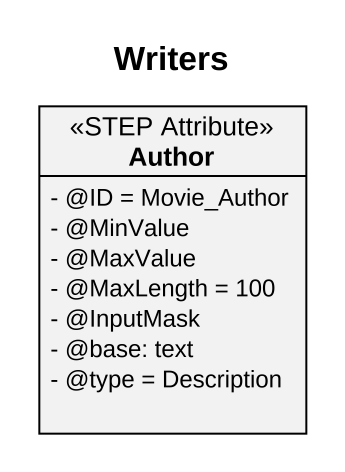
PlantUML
@startuml
title Writers
hide circle
hide empty members
skinparam classAttributeIconSize 0
class Author <<STEP Attribute>> {
  - @ID = Movie_Author
  - @MinValue
  - @MaxValue
  - @MaxLength = 100
  - @InputMask
  - @base: text
  - @type = Description
}
@enduml
